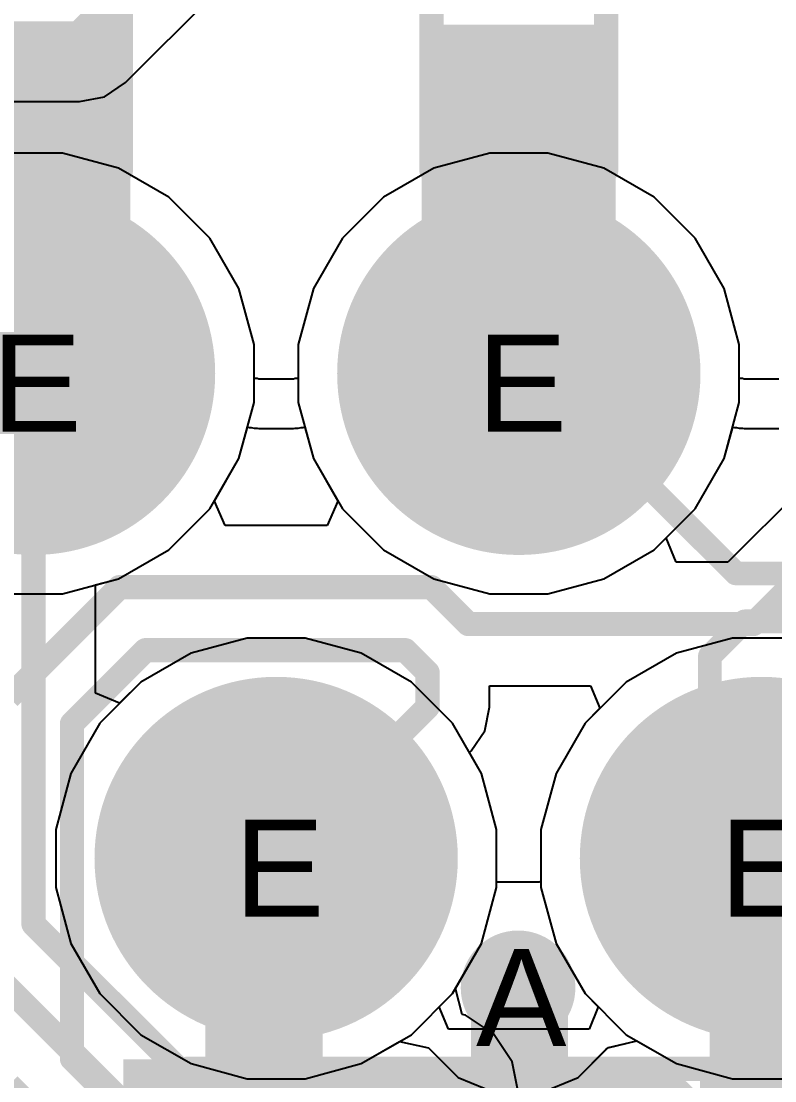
# Model space of a CAD drawing. Header units: inches. Extents: x 0 to 5271, y 0 to 5417.
# Drawn here: x 127.23 to 131.17, y 90.67 to 96.22 of the extents above; entities that cross this region are included whole.
import ezdxf

# ---------------------------------------------------------------- set-up
doc = ezdxf.new("R2010")
doc.units = ezdxf.units.IN
for name, color, linetype in [('Bottom Layer', 5, 'Continuous'), ('Bottom Overlay', 54, 'Continuous'), ('Bottom Paste', 16, 'Continuous'), ('Bottom Solder', 6, 'Continuous'), ('Drill Drawing', 1, 'Continuous'), ('L2_GND1', 16, 'Continuous'), ('L3_SIG1', 76, 'Continuous'), ('L4_PWR', 90, 'Continuous'), ('L5_GND2', 156, 'Continuous'), ('L6_SIG2', 130, 'Continuous'), ('L7_GND3', 216, 'Continuous'), ('Multi-Layer', 9, 'Continuous'), ('Pad Holes', 156, 'Continuous'), ('Top Layer', 1, 'Continuous'), ('Top Solder', 216, 'Continuous'), ('Via Holes', 16, 'Continuous')]:
    doc.layers.add(name, color=color, linetype=linetype)
doc.styles.add('Arial', font='', dxfattribs={"height": 0.2})
doc.styles.get('Arial').set_extended_font_data('Arial')

# ---------------------------------------------------------------- blocks, each defined once
blk = doc.blocks.new('HR911130C_521')
at = {"layer": 'Bottom Layer'}
h = blk.add_hatch(color=5, dxfattribs=at)
edge = h.paths.add_edge_path()
edge.add_arc((-3.175, -4.3784), 0.9, 0, 360)
h = blk.add_hatch(color=5, dxfattribs=at)
edge = h.paths.add_edge_path()
edge.add_arc((-0.635, -4.3784), 0.9, 0, 360)
h = blk.add_hatch(color=5, dxfattribs=at)
edge = h.paths.add_edge_path()
edge.add_arc((-1.905, -6.9184), 0.9, 0, 360)
h = blk.add_hatch(color=5, dxfattribs=at)
edge = h.paths.add_edge_path()
edge.add_arc((0.635, -6.9184), 0.9, 0, 360)
at = {"layer": 'Bottom Solder'}
h = blk.add_hatch(color=6, dxfattribs=at)
edge = h.paths.add_edge_path()
edge.add_arc((-3.175, -4.3784), 0.9508, 0, 360)
h = blk.add_hatch(color=6, dxfattribs=at)
edge = h.paths.add_edge_path()
edge.add_arc((-0.635, -4.3784), 0.9508, 0, 360)
h = blk.add_hatch(color=6, dxfattribs=at)
edge = h.paths.add_edge_path()
edge.add_arc((-1.905, -6.9184), 0.9508, 0, 360)
h = blk.add_hatch(color=6, dxfattribs=at)
edge = h.paths.add_edge_path()
edge.add_arc((0.635, -6.9184), 0.9508, 0, 360)
at = {"layer": 'L2_GND1'}
h = blk.add_hatch(color=16, dxfattribs=at)
edge = h.paths.add_edge_path()
edge.add_arc((-3.175, -4.3784), 0.9, 0, 360)
h = blk.add_hatch(color=16, dxfattribs=at)
edge = h.paths.add_edge_path()
edge.add_arc((-0.635, -4.3784), 0.9, 0, 360)
h = blk.add_hatch(color=16, dxfattribs=at)
edge = h.paths.add_edge_path()
edge.add_arc((-1.905, -6.9184), 0.9, 0, 360)
h = blk.add_hatch(color=16, dxfattribs=at)
edge = h.paths.add_edge_path()
edge.add_arc((0.635, -6.9184), 0.9, 0, 360)
at = {"layer": 'L3_SIG1'}
h = blk.add_hatch(color=76, dxfattribs=at)
edge = h.paths.add_edge_path()
edge.add_arc((-3.175, -4.3784), 0.9, 0, 360)
h = blk.add_hatch(color=76, dxfattribs=at)
edge = h.paths.add_edge_path()
edge.add_arc((-0.635, -4.3784), 0.9, 0, 360)
h = blk.add_hatch(color=76, dxfattribs=at)
edge = h.paths.add_edge_path()
edge.add_arc((-1.905, -6.9184), 0.9, 0, 360)
h = blk.add_hatch(color=76, dxfattribs=at)
edge = h.paths.add_edge_path()
edge.add_arc((0.635, -6.9184), 0.9, 0, 360)
at = {"layer": 'L4_PWR'}
h = blk.add_hatch(color=90, dxfattribs=at)
edge = h.paths.add_edge_path()
edge.add_arc((-3.175, -4.3784), 0.9, 0, 360)
h = blk.add_hatch(color=90, dxfattribs=at)
edge = h.paths.add_edge_path()
edge.add_arc((-0.635, -4.3784), 0.9, 0, 360)
h = blk.add_hatch(color=90, dxfattribs=at)
edge = h.paths.add_edge_path()
edge.add_arc((-1.905, -6.9184), 0.9, 0, 360)
h = blk.add_hatch(color=90, dxfattribs=at)
edge = h.paths.add_edge_path()
edge.add_arc((0.635, -6.9184), 0.9, 0, 360)
at = {"layer": 'L5_GND2'}
h = blk.add_hatch(color=156, dxfattribs=at)
edge = h.paths.add_edge_path()
edge.add_arc((-3.175, -4.3784), 0.9, 0, 360)
h = blk.add_hatch(color=156, dxfattribs=at)
edge = h.paths.add_edge_path()
edge.add_arc((-0.635, -4.3784), 0.9, 0, 360)
h = blk.add_hatch(color=156, dxfattribs=at)
edge = h.paths.add_edge_path()
edge.add_arc((-1.905, -6.9184), 0.9, 0, 360)
h = blk.add_hatch(color=156, dxfattribs=at)
edge = h.paths.add_edge_path()
edge.add_arc((0.635, -6.9184), 0.9, 0, 360)
at = {"layer": 'L6_SIG2'}
h = blk.add_hatch(color=130, dxfattribs=at)
edge = h.paths.add_edge_path()
edge.add_arc((-3.175, -4.3784), 0.9, 0, 360)
h = blk.add_hatch(color=130, dxfattribs=at)
edge = h.paths.add_edge_path()
edge.add_arc((-0.635, -4.3784), 0.9, 0, 360)
h = blk.add_hatch(color=130, dxfattribs=at)
edge = h.paths.add_edge_path()
edge.add_arc((-1.905, -6.9184), 0.9, 0, 360)
h = blk.add_hatch(color=130, dxfattribs=at)
edge = h.paths.add_edge_path()
edge.add_arc((0.635, -6.9184), 0.9, 0, 360)
at = {"layer": 'L7_GND3'}
h = blk.add_hatch(color=216, dxfattribs=at)
edge = h.paths.add_edge_path()
edge.add_arc((-3.175, -4.3784), 0.9, 0, 360)
h = blk.add_hatch(color=216, dxfattribs=at)
edge = h.paths.add_edge_path()
edge.add_arc((-0.635, -4.3784), 0.9, 0, 360)
h = blk.add_hatch(color=216, dxfattribs=at)
edge = h.paths.add_edge_path()
edge.add_arc((-1.905, -6.9184), 0.9, 0, 360)
h = blk.add_hatch(color=216, dxfattribs=at)
edge = h.paths.add_edge_path()
edge.add_arc((0.635, -6.9184), 0.9, 0, 360)
at = {"layer": 'Multi-Layer'}
h = blk.add_hatch(color=9, dxfattribs=at)
edge = h.paths.add_edge_path()
edge.add_arc((-3.175, -4.3784), 0.9, 0, 360)
h = blk.add_hatch(color=9, dxfattribs=at)
edge = h.paths.add_edge_path()
edge.add_arc((-0.635, -4.3784), 0.9, 0, 360)
h = blk.add_hatch(color=9, dxfattribs=at)
edge = h.paths.add_edge_path()
edge.add_arc((-1.905, -6.9184), 0.9, 0, 360)
h = blk.add_hatch(color=9, dxfattribs=at)
edge = h.paths.add_edge_path()
edge.add_arc((0.635, -6.9184), 0.9, 0, 360)
at = {"layer": 'Pad Holes'}
h = blk.add_hatch(color=7, dxfattribs=at)
edge = h.paths.add_edge_path()
edge.add_arc((-3.175, -4.3784), 0.45, 0, 360)
h = blk.add_hatch(color=7, dxfattribs=at)
edge = h.paths.add_edge_path()
edge.add_arc((-0.635, -4.3784), 0.45, 0, 360)
h = blk.add_hatch(color=7, dxfattribs=at)
edge = h.paths.add_edge_path()
edge.add_arc((-1.905, -6.9184), 0.45, 0, 360)
h = blk.add_hatch(color=7, dxfattribs=at)
edge = h.paths.add_edge_path()
edge.add_arc((0.635, -6.9184), 0.45, 0, 360)
at = {"layer": 'Top Layer'}
h = blk.add_hatch(color=1, dxfattribs=at)
edge = h.paths.add_edge_path()
edge.add_arc((-3.175, -4.3784), 0.9, 0, 360)
h = blk.add_hatch(color=1, dxfattribs=at)
edge = h.paths.add_edge_path()
edge.add_arc((-0.635, -4.3784), 0.9, 0, 360)
h = blk.add_hatch(color=1, dxfattribs=at)
edge = h.paths.add_edge_path()
edge.add_arc((-1.905, -6.9184), 0.9, 0, 360)
h = blk.add_hatch(color=1, dxfattribs=at)
edge = h.paths.add_edge_path()
edge.add_arc((0.635, -6.9184), 0.9, 0, 360)
at = {"layer": 'Top Solder'}
h = blk.add_hatch(color=216, dxfattribs=at)
edge = h.paths.add_edge_path()
edge.add_arc((-3.175, -4.3784), 0.9508, 0, 360)
h = blk.add_hatch(color=216, dxfattribs=at)
edge = h.paths.add_edge_path()
edge.add_arc((-0.635, -4.3784), 0.9508, 0, 360)
h = blk.add_hatch(color=216, dxfattribs=at)
edge = h.paths.add_edge_path()
edge.add_arc((-1.905, -6.9184), 0.9508, 0, 360)
h = blk.add_hatch(color=216, dxfattribs=at)
edge = h.paths.add_edge_path()
edge.add_arc((0.635, -6.9184), 0.9508, 0, 360)
blk = doc.blocks.new('DFN1006_2L__B_540')
at = {"layer": 'Bottom Layer'}
for points in [[(-0.7, 0.33), (-0.15, 0.33), (-0.15, -0.33), (-0.7, -0.33)], [(0.15, 0.33), (0.7, 0.33), (0.7, -0.33), (0.15, -0.33)]]:
    blk.add_hatch(color=5, dxfattribs=at).paths.add_polyline_path(points)
at = {"layer": 'Bottom Overlay'}
blk.add_hatch(color=54, dxfattribs=at).paths.add_polyline_path([(-1.1434, -0.5076), (-0.8132, -0.5076), (-0.8132, 0.5084), (-1.1434, 0.5084)])
at = {"layer": 'Bottom Paste'}
for points in [[(-0.7, 0.33), (-0.15, 0.33), (-0.15, -0.33), (-0.7, -0.33)], [(0.15, 0.33), (0.7, 0.33), (0.7, -0.33), (0.15, -0.33)]]:
    blk.add_hatch(color=16, dxfattribs=at).paths.add_polyline_path(points)
at = {"layer": 'Bottom Solder'}
for points in [[(-0.8016, 0.4316), (-0.0484, 0.4316), (-0.0484, -0.4316), (-0.8016, -0.4316)], [(0.0484, 0.4316), (0.8016, 0.4316), (0.8016, -0.4316), (0.0484, -0.4316)]]:
    blk.add_hatch(color=6, dxfattribs=at).paths.add_polyline_path(points)
at = {"layer": 'Bottom Overlay'}
for points in [[(-0.8128, 0.4572, 0.127, 0.127, 0), (0.8128, 0.4572, 0.127, 0.127, 0)], [(-0.8128, 0.4572, 0.127, 0.127, 0), (-0.8128, -0.4572, 0.127, 0.127, 0)], [(0.8128, 0.4572, 0.127, 0.127, 0), (0.8128, -0.4572, 0.127, 0.127, 0)], [(-0.8128, -0.4572, 0.127, 0.127, 0), (0.8128, -0.4572, 0.127, 0.127, 0)]]:
    blk.add_lwpolyline(points, format="xyseb", dxfattribs=at)
for points in [[(-0.8446, 0.4572, 0.0635, 0.0635, 1), (-0.7811, 0.4572, 0.0635, 0.0635, 1)], [(-0.8446, 0.4572, 0.0635, 0.0635, 1), (-0.7811, 0.4572, 0.0635, 0.0635, 1)], [(0.781, 0.4572, 0.0635, 0.0635, 1), (0.8445, 0.4572, 0.0635, 0.0635, 1)], [(0.781, 0.4572, 0.0635, 0.0635, 1), (0.8445, 0.4572, 0.0635, 0.0635, 1)], [(-0.8446, -0.4572, 0.0635, 0.0635, 1), (-0.7811, -0.4572, 0.0635, 0.0635, 1)], [(-0.8446, -0.4572, 0.0635, 0.0635, 1), (-0.7811, -0.4572, 0.0635, 0.0635, 1)], [(0.781, -0.4572, 0.0635, 0.0635, 1), (0.8445, -0.4572, 0.0635, 0.0635, 1)], [(0.781, -0.4572, 0.0635, 0.0635, 1), (0.8445, -0.4572, 0.0635, 0.0635, 1)]]:
    blk.add_lwpolyline(points, format="xyseb", close=True, dxfattribs=at)
blk = doc.blocks.new('DFN1006_2L__B_541')
at = {"layer": 'Bottom Layer'}
for points in [[(-0.7, 0.33), (-0.15, 0.33), (-0.15, -0.33), (-0.7, -0.33)], [(0.15, 0.33), (0.7, 0.33), (0.7, -0.33), (0.15, -0.33)]]:
    blk.add_hatch(color=5, dxfattribs=at).paths.add_polyline_path(points)
at = {"layer": 'Bottom Overlay'}
blk.add_hatch(color=54, dxfattribs=at).paths.add_polyline_path([(-1.1434, -0.5076), (-0.8132, -0.5076), (-0.8132, 0.5084), (-1.1434, 0.5084)])
at = {"layer": 'Bottom Paste'}
for points in [[(-0.7, 0.33), (-0.15, 0.33), (-0.15, -0.33), (-0.7, -0.33)], [(0.15, 0.33), (0.7, 0.33), (0.7, -0.33), (0.15, -0.33)]]:
    blk.add_hatch(color=16, dxfattribs=at).paths.add_polyline_path(points)
at = {"layer": 'Bottom Solder'}
for points in [[(-0.8016, 0.4316), (-0.0484, 0.4316), (-0.0484, -0.4316), (-0.8016, -0.4316)], [(0.0484, 0.4316), (0.8016, 0.4316), (0.8016, -0.4316), (0.0484, -0.4316)]]:
    blk.add_hatch(color=6, dxfattribs=at).paths.add_polyline_path(points)
at = {"layer": 'Bottom Overlay'}
for points in [[(-0.8128, 0.4572, 0.127, 0.127, 0), (0.8128, 0.4572, 0.127, 0.127, 0)], [(-0.8128, 0.4572, 0.127, 0.127, 0), (-0.8128, -0.4572, 0.127, 0.127, 0)], [(0.8128, 0.4572, 0.127, 0.127, 0), (0.8128, -0.4572, 0.127, 0.127, 0)], [(-0.8128, -0.4572, 0.127, 0.127, 0), (0.8128, -0.4572, 0.127, 0.127, 0)]]:
    blk.add_lwpolyline(points, format="xyseb", dxfattribs=at)
for points in [[(-0.8446, 0.4572, 0.0635, 0.0635, 1), (-0.7811, 0.4572, 0.0635, 0.0635, 1)], [(-0.8446, 0.4572, 0.0635, 0.0635, 1), (-0.7811, 0.4572, 0.0635, 0.0635, 1)], [(0.781, 0.4572, 0.0635, 0.0635, 1), (0.8445, 0.4572, 0.0635, 0.0635, 1)], [(0.781, 0.4572, 0.0635, 0.0635, 1), (0.8445, 0.4572, 0.0635, 0.0635, 1)], [(-0.8446, -0.4572, 0.0635, 0.0635, 1), (-0.7811, -0.4572, 0.0635, 0.0635, 1)], [(-0.8446, -0.4572, 0.0635, 0.0635, 1), (-0.7811, -0.4572, 0.0635, 0.0635, 1)], [(0.781, -0.4572, 0.0635, 0.0635, 1), (0.8445, -0.4572, 0.0635, 0.0635, 1)], [(0.781, -0.4572, 0.0635, 0.0635, 1), (0.8445, -0.4572, 0.0635, 0.0635, 1)]]:
    blk.add_lwpolyline(points, format="xyseb", close=True, dxfattribs=at)
blk = doc.blocks.new('DFN1006_2L__B_542')
at = {"layer": 'Bottom Layer'}
for points in [[(-0.7, 0.33), (-0.15, 0.33), (-0.15, -0.33), (-0.7, -0.33)], [(0.15, 0.33), (0.7, 0.33), (0.7, -0.33), (0.15, -0.33)]]:
    blk.add_hatch(color=5, dxfattribs=at).paths.add_polyline_path(points)
at = {"layer": 'Bottom Overlay'}
blk.add_hatch(color=54, dxfattribs=at).paths.add_polyline_path([(-1.1433, -0.5082), (-0.8131, -0.5082), (-0.8131, 0.5078), (-1.1433, 0.5078)])
at = {"layer": 'Bottom Paste'}
for points in [[(-0.7, 0.33), (-0.15, 0.33), (-0.15, -0.33), (-0.7, -0.33)], [(0.15, 0.33), (0.7, 0.33), (0.7, -0.33), (0.15, -0.33)]]:
    blk.add_hatch(color=16, dxfattribs=at).paths.add_polyline_path(points)
at = {"layer": 'Bottom Solder'}
for points in [[(-0.8016, 0.4316), (-0.0484, 0.4316), (-0.0484, -0.4316), (-0.8016, -0.4316)], [(0.0484, 0.4316), (0.8016, 0.4316), (0.8016, -0.4316), (0.0484, -0.4316)]]:
    blk.add_hatch(color=6, dxfattribs=at).paths.add_polyline_path(points)
at = {"layer": 'Bottom Overlay'}
for points in [[(-0.8128, 0.4572, 0.127, 0.127, 0), (-0.8128, -0.4572, 0.127, 0.127, 0)], [(0.8128, 0.4572, 0.127, 0.127, 0), (-0.8128, 0.4572, 0.127, 0.127, 0)], [(0.8128, 0.4572, 0.127, 0.127, 0), (0.8128, -0.4572, 0.127, 0.127, 0)], [(0.8128, -0.4572, 0.127, 0.127, 0), (-0.8128, -0.4572, 0.127, 0.127, 0)]]:
    blk.add_lwpolyline(points, format="xyseb", dxfattribs=at)
for points in [[(-0.8446, 0.4572, 0.0635, 0.0635, 1), (-0.7811, 0.4572, 0.0635, 0.0635, 1)], [(-0.8446, 0.4572, 0.0635, 0.0635, 1), (-0.7811, 0.4572, 0.0635, 0.0635, 1)], [(0.781, 0.4572, 0.0635, 0.0635, 1), (0.8445, 0.4572, 0.0635, 0.0635, 1)], [(0.781, 0.4572, 0.0635, 0.0635, 1), (0.8445, 0.4572, 0.0635, 0.0635, 1)], [(-0.8446, -0.4572, 0.0635, 0.0635, 1), (-0.7811, -0.4572, 0.0635, 0.0635, 1)], [(-0.8446, -0.4572, 0.0635, 0.0635, 1), (-0.7811, -0.4572, 0.0635, 0.0635, 1)], [(0.781, -0.4572, 0.0635, 0.0635, 1), (0.8445, -0.4572, 0.0635, 0.0635, 1)], [(0.781, -0.4572, 0.0635, 0.0635, 1), (0.8445, -0.4572, 0.0635, 0.0635, 1)]]:
    blk.add_lwpolyline(points, format="xyseb", close=True, dxfattribs=at)
blk = doc.blocks.new('DFN1006_2L__B_543')
at = {"layer": 'Bottom Layer'}
for points in [[(-0.7, 0.33), (-0.15, 0.33), (-0.15, -0.33), (-0.7, -0.33)], [(0.15, 0.33), (0.7, 0.33), (0.7, -0.33), (0.15, -0.33)]]:
    blk.add_hatch(color=5, dxfattribs=at).paths.add_polyline_path(points)
at = {"layer": 'Bottom Overlay'}
blk.add_hatch(color=54, dxfattribs=at).paths.add_polyline_path([(-1.1432, -0.508), (-0.813, -0.508), (-0.813, 0.508), (-1.1432, 0.508)])
at = {"layer": 'Bottom Paste'}
for points in [[(-0.7, 0.33), (-0.15, 0.33), (-0.15, -0.33), (-0.7, -0.33)], [(0.15, 0.33), (0.7, 0.33), (0.7, -0.33), (0.15, -0.33)]]:
    blk.add_hatch(color=16, dxfattribs=at).paths.add_polyline_path(points)
at = {"layer": 'Bottom Solder'}
for points in [[(-0.8016, 0.4316), (-0.0484, 0.4316), (-0.0484, -0.4316), (-0.8016, -0.4316)], [(0.0484, 0.4316), (0.8016, 0.4316), (0.8016, -0.4316), (0.0484, -0.4316)]]:
    blk.add_hatch(color=6, dxfattribs=at).paths.add_polyline_path(points)
at = {"layer": 'Bottom Overlay'}
for points in [[(-0.8128, 0.4572, 0.127, 0.127, 0), (0.8128, 0.4572, 0.127, 0.127, 0)], [(-0.8128, -0.4572, 0.127, 0.127, 0), (-0.8128, 0.4572, 0.127, 0.127, 0)], [(0.8128, -0.4572, 0.127, 0.127, 0), (0.8128, 0.4572, 0.127, 0.127, 0)], [(-0.8128, -0.4572, 0.127, 0.127, 0), (0.8128, -0.4572, 0.127, 0.127, 0)]]:
    blk.add_lwpolyline(points, format="xyseb", dxfattribs=at)
for points in [[(-0.8445, 0.4572, 0.0635, 0.0635, 1), (-0.781, 0.4572, 0.0635, 0.0635, 1)], [(-0.8445, 0.4572, 0.0635, 0.0635, 1), (-0.781, 0.4572, 0.0635, 0.0635, 1)], [(0.7811, 0.4572, 0.0635, 0.0635, 1), (0.8446, 0.4572, 0.0635, 0.0635, 1)], [(0.7811, 0.4572, 0.0635, 0.0635, 1), (0.8446, 0.4572, 0.0635, 0.0635, 1)], [(-0.8445, -0.4572, 0.0635, 0.0635, 1), (-0.781, -0.4572, 0.0635, 0.0635, 1)], [(-0.8445, -0.4572, 0.0635, 0.0635, 1), (-0.781, -0.4572, 0.0635, 0.0635, 1)], [(0.7811, -0.4572, 0.0635, 0.0635, 1), (0.8446, -0.4572, 0.0635, 0.0635, 1)], [(0.7811, -0.4572, 0.0635, 0.0635, 1), (0.8446, -0.4572, 0.0635, 0.0635, 1)]]:
    blk.add_lwpolyline(points, format="xyseb", close=True, dxfattribs=at)

msp = doc.modelspace()

# ---------------------------------------------------------------- hatches: boundary and pattern name
at = {"layer": 'Bottom Layer'}
for points in [[(126.9505, 94.3744), (127.648, 94.3744), (127.648, 96.1), (126.9505, 96.1)], [(129.4905, 94.3744), (130.188, 94.3744), (130.188, 96.1), (129.4905, 96.1)], [(128.1924, 89.9444), (128.8062, 89.9444), (128.8062, 92.1232), (128.1924, 92.1232)], [(130.8312, 89.9444), (131.5088, 89.9444), (131.5088, 92.1232), (130.8312, 92.1232)]]:
    msp.add_hatch(color=5, dxfattribs=at).paths.add_polyline_path(points)
h = msp.add_hatch(color=5, dxfattribs=at)
edge = h.paths.add_edge_path()
edge.add_arc((129.8285, 91.1565), 0.3, 0, 360)
at = {"layer": 'L2_GND1'}
h = msp.add_hatch(color=16, dxfattribs=at)
edge = h.paths.add_edge_path()
edge.add_arc((129.8285, 91.1565), 0.3, 0, 360)
at = {"layer": 'L3_SIG1'}
h = msp.add_hatch(color=76, dxfattribs=at)
edge = h.paths.add_edge_path()
edge.add_arc((129.8285, 91.1565), 0.3, 0, 360)
at = {"layer": 'L4_PWR'}
h = msp.add_hatch(color=90, dxfattribs=at)
edge = h.paths.add_edge_path()
edge.add_arc((129.8285, 91.1565), 0.3, 0, 360)
at = {"layer": 'L5_GND2'}
h = msp.add_hatch(color=156, dxfattribs=at)
edge = h.paths.add_edge_path()
edge.add_arc((129.8285, 91.1565), 0.3, 0, 360)
at = {"layer": 'L6_SIG2'}
h = msp.add_hatch(color=130, dxfattribs=at)
edge = h.paths.add_edge_path()
edge.add_arc((129.8285, 91.1565), 0.3, 0, 360)
at = {"layer": 'L7_GND3'}
h = msp.add_hatch(color=216, dxfattribs=at)
edge = h.paths.add_edge_path()
edge.add_arc((129.8285, 91.1565), 0.3, 0, 360)
at = {"layer": 'Top Layer'}
h = msp.add_hatch(color=1, dxfattribs=at)
edge = h.paths.add_edge_path()
edge.add_arc((129.8285, 91.1565), 0.3, 0, 360)
at = {"layer": 'Via Holes'}
h = msp.add_hatch(color=7, dxfattribs=at)
edge = h.paths.add_edge_path()
edge.add_arc((129.8285, 91.1565), 0.15, 0, 360)

# ---------------------------------------------------------------- linework, layer by layer
at = {"layer": 'Bottom Layer'}
for points in [[(129.8324, 94.3744, 0.1242, 0.1242, 0), (129.921, 94.3744, 0.1242, 0.1242, 0)], [(129.921, 94.3744, 0.1242, 0.1242, 0), (130.9683, 93.3271, 0.1242, 0.1242, 0)], [(130.9683, 93.3271, 0.1242, 0.1242, 0), (131.7273, 93.3271, 0.1242, 0.1242, 0)], [(130.8327, 92.8938, 0.1242, 0.1242, 0), (131.0148, 93.076, 0.1242, 0.1242, 0)], [(131.0148, 93.076, 0.1242, 0.1242, 0), (131.6232, 93.076, 0.1242, 0.1242, 0)], [(130.8327, 92.1041, 0.1242, 0.1242, 0), (130.8327, 92.8938, 0.1242, 0.1242, 0)], [(130.8327, 92.1041, 0.1242, 0.1242, 0), (131.1024, 91.8344, 0.1242, 0.1242, 0)], [(129.8363, 90.4103, 0.508, 0.508, 0), (129.8363, 91.1487, 0.508, 0.508, 0)], [(129.8285, 91.1565, 0.3048, 0.3048, 0), (129.8363, 91.1487, 0.3048, 0.3048, 0)]]:
    msp.add_lwpolyline(points, format="xyseb", dxfattribs=at)
for points in [[(129.8014, 94.3744, 0.0621, 0.0621, 1), (129.8634, 94.3744, 0.0621, 0.0621, 1)], [(129.89, 94.3744, 0.0621, 0.0621, 1), (129.9521, 94.3744, 0.0621, 0.0621, 1)], [(129.89, 94.3744, 0.0621, 0.0621, 1), (129.9521, 94.3744, 0.0621, 0.0621, 1)], [(130.9372, 93.3271, 0.0621, 0.0621, 1), (130.9993, 93.3271, 0.0621, 0.0621, 1)], [(130.9372, 93.3271, 0.0621, 0.0621, 1), (130.9993, 93.3271, 0.0621, 0.0621, 1)], [(130.9838, 93.076, 0.0621, 0.0621, 1), (131.0459, 93.076, 0.0621, 0.0621, 1)], [(130.9838, 93.076, 0.0621, 0.0621, 1), (131.0459, 93.076, 0.0621, 0.0621, 1)], [(130.8016, 92.8938, 0.0621, 0.0621, 1), (130.8637, 92.8938, 0.0621, 0.0621, 1)], [(130.8016, 92.8938, 0.0621, 0.0621, 1), (130.8637, 92.8938, 0.0621, 0.0621, 1)], [(130.8016, 92.1041, 0.0621, 0.0621, 1), (130.8637, 92.1041, 0.0621, 0.0621, 1)], [(130.8016, 92.1041, 0.0621, 0.0621, 1), (130.8637, 92.1041, 0.0621, 0.0621, 1)], [(131.0714, 91.8344, 0.0621, 0.0621, 1), (131.1334, 91.8344, 0.0621, 0.0621, 1)], [(129.7093, 91.1487, 0.254, 0.254, 1), (129.9633, 91.1487, 0.254, 0.254, 1)], [(129.7523, 91.1565, 0.1524, 0.1524, 1), (129.9047, 91.1565, 0.1524, 0.1524, 1)], [(129.7601, 91.1487, 0.1524, 0.1524, 1), (129.9125, 91.1487, 0.1524, 0.1524, 1)]]:
    msp.add_lwpolyline(points, format="xyseb", close=True, dxfattribs=at)
at = {"layer": 'L2_GND1'}
for p, q in [((127.4443, 95.5284), (127.1405, 95.5284)), ((127.7378, 95.4497), (127.4443, 95.5284)), ((129.6805, 95.5284), (129.387, 95.4497)), ((129.9843, 95.5284), (129.6805, 95.5284)), ((130.2778, 95.4497), (129.9843, 95.5284)), ((128.001, 95.2978), (127.7378, 95.4497)), ((129.387, 95.4497), (129.1238, 95.2978)), ((130.541, 95.2978), (130.2778, 95.4497)), ((128.2158, 95.0829), (128.001, 95.2978)), ((129.1238, 95.2978), (128.909, 95.0829)), ((130.7558, 95.0829), (130.541, 95.2978)), ((128.3678, 94.8198), (128.2158, 95.0829)), ((128.909, 95.0829), (128.757, 94.8198)), ((130.9078, 94.8198), (130.7558, 95.0829)), ((128.4464, 94.5263), (128.3678, 94.8198)), ((128.757, 94.8198), (128.6784, 94.5263)), ((130.9864, 94.5263), (130.9078, 94.8198)), ((128.4464, 94.2224), (128.4464, 94.5263)), ((128.6784, 94.5263), (128.6784, 94.2224)), ((130.9864, 94.2224), (130.9864, 94.5263)), ((128.3678, 93.9289), (128.4464, 94.2224)), ((128.6784, 94.2224), (128.757, 93.9289)), ((130.9078, 93.9289), (130.9864, 94.2224)), ((128.2158, 93.6658), (128.3678, 93.9289)), ((128.757, 93.9289), (128.909, 93.6658)), ((130.7558, 93.6658), (130.9078, 93.9289)), ((128.001, 93.4509), (128.2158, 93.6658)), ((128.909, 93.6658), (129.1238, 93.4509)), ((130.541, 93.4509), (130.7558, 93.6658)), ((127.7378, 93.299), (128.001, 93.4509)), ((129.1238, 93.4509), (129.387, 93.299)), ((130.2778, 93.299), (130.541, 93.4509)), ((127.4443, 93.2204), (127.7378, 93.299)), ((129.387, 93.299), (129.6805, 93.2204)), ((129.9843, 93.2204), (130.2778, 93.299)), ((127.1405, 93.2204), (127.4443, 93.2204)), ((129.6805, 93.2204), (129.9843, 93.2204)), ((128.4105, 92.9884), (128.117, 92.9097)), ((128.7143, 92.9884), (128.4105, 92.9884)), ((129.0078, 92.9097), (128.7143, 92.9884)), ((130.9505, 92.9884), (130.657, 92.9097)), ((131.2543, 92.9884), (130.9505, 92.9884)), ((128.117, 92.9097), (127.8538, 92.7578)), ((129.271, 92.7578), (129.0078, 92.9097)), ((130.657, 92.9097), (130.3938, 92.7578)), ((127.8538, 92.7578), (127.639, 92.5429)), ((129.4858, 92.5429), (129.271, 92.7578)), ((130.3938, 92.7578), (130.179, 92.5429)), ((127.639, 92.5429), (127.487, 92.2798)), ((129.6378, 92.2798), (129.4858, 92.5429)), ((130.179, 92.5429), (130.027, 92.2798)), ((127.487, 92.2798), (127.4084, 91.9863)), ((129.7164, 91.9863), (129.6378, 92.2798)), ((130.027, 92.2798), (129.9484, 91.9863)), ((127.4084, 91.9863), (127.4084, 91.6824)), ((129.7164, 91.7118), (129.7164, 91.9863)), ((129.9484, 91.9863), (129.9484, 91.717)), ((129.7183, 91.7105), (129.7164, 91.7118)), ((129.9387, 91.7105), (129.7183, 91.7105)), ((129.9484, 91.717), (129.9387, 91.7105)), ((127.4084, 91.6824), (127.487, 91.3889)), ((127.487, 91.3889), (127.639, 91.1258)), ((127.639, 91.1258), (127.8538, 90.9109)), ((127.8538, 90.9109), (128.117, 90.759)), ((129.0078, 90.759), (129.2081, 90.8747)), ((129.2081, 90.8747), (129.3589, 90.8427)), ((130.2982, 90.8428), (130.4504, 90.8783)), ((130.4504, 90.8783), (130.657, 90.759)), ((129.3589, 90.8427), (129.5147, 90.6868)), ((130.1423, 90.6868), (130.2982, 90.8427)), ((130.2982, 90.8427), (130.2982, 90.8428)), ((128.117, 90.759), (128.4105, 90.6804)), ((128.7143, 90.6804), (129.0078, 90.759)), ((130.657, 90.759), (130.9505, 90.6804)), ((128.4105, 90.6804), (128.7143, 90.6804)), ((129.5147, 90.6868), (129.7183, 90.6025)), ((129.9387, 90.6025), (130.1423, 90.6868)), ((130.9505, 90.6804), (131.2543, 90.6804))]:
    msp.add_line(p, q, dxfattribs=at)
at = {"layer": 'L3_SIG1'}
for p, q in [((127.4443, 95.5284), (127.1405, 95.5284)), ((127.7378, 95.4497), (127.4443, 95.5284)), ((129.6805, 95.5284), (129.387, 95.4497)), ((129.9843, 95.5284), (129.6805, 95.5284)), ((130.2778, 95.4497), (129.9843, 95.5284)), ((128.001, 95.2978), (127.7378, 95.4497)), ((129.387, 95.4497), (129.1238, 95.2978)), ((130.541, 95.2978), (130.2778, 95.4497)), ((128.2158, 95.0829), (128.001, 95.2978)), ((129.1238, 95.2978), (128.909, 95.0829)), ((130.7558, 95.0829), (130.541, 95.2978)), ((128.3678, 94.8198), (128.2158, 95.0829)), ((128.909, 95.0829), (128.757, 94.8198)), ((130.9078, 94.8198), (130.7558, 95.0829)), ((128.4464, 94.5263), (128.3678, 94.8198)), ((128.757, 94.8198), (128.6784, 94.5263)), ((130.9864, 94.5263), (130.9078, 94.8198)), ((128.4464, 94.2224), (128.4464, 94.5263)), ((128.6784, 94.5263), (128.6784, 94.2224)), ((130.9864, 94.2224), (130.9864, 94.5263)), ((128.3678, 93.9289), (128.4464, 94.2224)), ((128.6784, 94.2224), (128.757, 93.9289)), ((130.9078, 93.9289), (130.9864, 94.2224)), ((128.2389, 93.7058), (128.3678, 93.9289)), ((128.757, 93.9289), (128.8859, 93.7058)), ((130.7558, 93.6658), (130.9078, 93.9289)), ((131.36, 93.8198), (130.9259, 93.3857)), ((128.2952, 93.5788), (128.2389, 93.7058)), ((128.8859, 93.7058), (128.8296, 93.5788)), ((130.6027, 93.5127), (130.7558, 93.6658)), ((128.8296, 93.5788), (128.2952, 93.5788)), ((130.6553, 93.3857), (130.6027, 93.5127)), ((130.9259, 93.3857), (130.6553, 93.3857)), ((129.6786, 92.6269), (129.6786, 92.7382)), ((129.6786, 92.7382), (130.2083, 92.7382)), ((130.2083, 92.7382), (130.2569, 92.6209)), ((129.654, 92.503), (129.6786, 92.6269)), ((130.2569, 92.6209), (130.179, 92.5429)), ((130.179, 92.5429), (130.027, 92.2798)), ((129.5838, 92.398), (129.654, 92.503)), ((129.5748, 92.3889), (129.5838, 92.398)), ((129.6378, 92.2798), (129.5748, 92.3889)), ((129.7164, 91.9863), (129.6378, 92.2798)), ((130.027, 92.2798), (129.9484, 91.9863)), ((129.7164, 91.6824), (129.7164, 91.9863)), ((129.9484, 91.9863), (129.9484, 91.6824)), ((129.6378, 91.3889), (129.7164, 91.6824)), ((129.9484, 91.6824), (130.027, 91.3889)), ((129.5016, 91.153), (129.6378, 91.3889)), ((130.027, 91.3889), (130.179, 91.1258)), ((129.5363, 91.0166), (129.5016, 91.153)), ((130.179, 91.1258), (130.3938, 90.9109)), ((129.5527, 91.0134), (129.5363, 91.0166)), ((129.6997, 90.9151), (129.5527, 91.0134)), ((129.798, 90.7681), (129.6997, 90.9151)), ((130.3938, 90.9109), (130.657, 90.759)), ((129.8325, 90.5947), (129.798, 90.7681)), ((130.657, 90.759), (130.9505, 90.6804)), ((130.9505, 90.6804), (131.2543, 90.6804))]:
    msp.add_line(p, q, dxfattribs=at)
for points in [[(131.06, 93.062, 0.127, 0.127, 0), (132.3724, 94.3744, 0.127, 0.127, 0)], [(127.1637, 92.6766, 0.127, 0.127, 0), (127.7422, 93.2551, 0.127, 0.127, 0)], [(127.7422, 93.2551, 0.127, 0.127, 0), (129.3748, 93.2551, 0.127, 0.127, 0)], [(129.3748, 93.2551, 0.127, 0.127, 0), (129.5679, 93.062, 0.127, 0.127, 0)], [(129.5679, 93.062, 0.127, 0.127, 0), (131.06, 93.062, 0.127, 0.127, 0)], [(127.4939, 92.5398, 0.127, 0.127, 0), (127.8789, 92.9249, 0.127, 0.127, 0)], [(127.8789, 92.9249, 0.127, 0.127, 0), (129.238, 92.9249, 0.127, 0.127, 0)], [(129.238, 92.9249, 0.127, 0.127, 0), (129.3549, 92.808, 0.127, 0.127, 0)], [(129.3549, 92.6269, 0.127, 0.127, 0), (129.3549, 92.808, 0.127, 0.127, 0)], [(128.5624, 91.8344, 0.127, 0.127, 0), (129.3549, 92.6269, 0.127, 0.127, 0)], [(127.4939, 90.7846, 0.127, 0.127, 0), (127.4939, 92.5398, 0.127, 0.127, 0)], [(127.4939, 90.7846, 0.127, 0.127, 0), (127.8168, 90.4617, 0.127, 0.127, 0)], [(128.2363, 90.5947, 0.127, 0.127, -1), (128.4903, 90.5947, 0.127, 0.127, 0)], [(128.7443, 90.5947, 0.127, 0.127, -1), (128.9983, 90.5947, 0.127, 0.127, 0)], [(129.2523, 90.5947, 0.127, 0.127, -1), (129.5063, 90.5947, 0.127, 0.127, 0)], [(127.1637, 90.6478, 0.127, 0.127, 0), (127.9926, 89.8189, 0.127, 0.127, 0)]]:
    msp.add_lwpolyline(points, format="xyseb", dxfattribs=at)
for points in [[(127.7104, 93.2551, 0.0635, 0.0635, 1), (127.7739, 93.2551, 0.0635, 0.0635, 1)], [(127.7104, 93.2551, 0.0635, 0.0635, 1), (127.7739, 93.2551, 0.0635, 0.0635, 1)], [(129.343, 93.2551, 0.0635, 0.0635, 1), (129.4065, 93.2551, 0.0635, 0.0635, 1)], [(129.343, 93.2551, 0.0635, 0.0635, 1), (129.4065, 93.2551, 0.0635, 0.0635, 1)], [(129.5361, 93.062, 0.0635, 0.0635, 1), (129.5996, 93.062, 0.0635, 0.0635, 1)], [(129.5361, 93.062, 0.0635, 0.0635, 1), (129.5996, 93.062, 0.0635, 0.0635, 1)], [(131.0282, 93.062, 0.0635, 0.0635, 1), (131.0917, 93.062, 0.0635, 0.0635, 1)], [(131.0282, 93.062, 0.0635, 0.0635, 1), (131.0917, 93.062, 0.0635, 0.0635, 1)], [(127.8472, 92.9249, 0.0635, 0.0635, 1), (127.9107, 92.9249, 0.0635, 0.0635, 1)], [(127.8472, 92.9249, 0.0635, 0.0635, 1), (127.9107, 92.9249, 0.0635, 0.0635, 1)], [(129.2062, 92.9249, 0.0635, 0.0635, 1), (129.2697, 92.9249, 0.0635, 0.0635, 1)], [(129.2062, 92.9249, 0.0635, 0.0635, 1), (129.2697, 92.9249, 0.0635, 0.0635, 1)], [(129.3231, 92.808, 0.0635, 0.0635, 1), (129.3866, 92.808, 0.0635, 0.0635, 1)], [(129.3231, 92.808, 0.0635, 0.0635, 1), (129.3866, 92.808, 0.0635, 0.0635, 1)], [(129.3231, 92.6269, 0.0635, 0.0635, 1), (129.3866, 92.6269, 0.0635, 0.0635, 1)], [(129.3231, 92.6269, 0.0635, 0.0635, 1), (129.3866, 92.6269, 0.0635, 0.0635, 1)], [(127.4622, 92.5398, 0.0635, 0.0635, 1), (127.5257, 92.5398, 0.0635, 0.0635, 1)], [(127.4622, 92.5398, 0.0635, 0.0635, 1), (127.5257, 92.5398, 0.0635, 0.0635, 1)], [(128.5306, 91.8344, 0.0635, 0.0635, 1), (128.5941, 91.8344, 0.0635, 0.0635, 1)], [(127.4622, 90.7846, 0.0635, 0.0635, 1), (127.5257, 90.7846, 0.0635, 0.0635, 1)], [(127.4622, 90.7846, 0.0635, 0.0635, 1), (127.5257, 90.7846, 0.0635, 0.0635, 1)]]:
    msp.add_lwpolyline(points, format="xyseb", close=True, dxfattribs=at)
at = {"layer": 'L4_PWR'}
for p, q in [((127.4443, 95.5284), (127.1405, 95.5284)), ((127.7378, 95.4497), (127.4443, 95.5284)), ((129.6805, 95.5284), (129.387, 95.4497)), ((129.9843, 95.5284), (129.6805, 95.5284)), ((130.2778, 95.4497), (129.9843, 95.5284)), ((128.001, 95.2978), (127.7378, 95.4497)), ((129.387, 95.4497), (129.1238, 95.2978)), ((130.541, 95.2978), (130.2778, 95.4497)), ((128.2158, 95.0829), (128.001, 95.2978)), ((129.1238, 95.2978), (128.909, 95.0829)), ((130.7558, 95.0829), (130.541, 95.2978)), ((128.3678, 94.8198), (128.2158, 95.0829)), ((128.909, 95.0829), (128.757, 94.8198)), ((130.9078, 94.8198), (130.7558, 95.0829)), ((128.4464, 94.5263), (128.3678, 94.8198)), ((128.757, 94.8198), (128.6784, 94.5263)), ((130.9864, 94.5263), (130.9078, 94.8198)), ((128.4464, 94.3472), (128.4464, 94.5263)), ((128.6784, 94.5263), (128.6784, 94.3472)), ((130.9864, 94.3472), (130.9864, 94.5263)), ((128.4623, 94.3472), (128.4464, 94.3472)), ((128.4719, 94.3453), (128.4623, 94.3472)), ((128.6529, 94.3453), (128.4719, 94.3453)), ((128.6625, 94.3472), (128.6529, 94.3453)), ((128.6784, 94.3472), (128.6625, 94.3472)), ((131.0023, 94.3472), (130.9864, 94.3472)), ((131.0119, 94.3453), (131.0023, 94.3472)), ((131.1929, 94.3453), (131.0119, 94.3453)), ((128.3678, 93.9289), (128.4118, 94.0932)), ((128.4118, 94.0932), (128.4118, 94.0932)), ((128.4118, 94.0932), (128.4214, 94.0913)), ((128.4214, 94.0913), (128.431, 94.0913)), ((128.431, 94.0913), (128.4464, 94.0882)), ((128.4464, 94.0882), (128.4623, 94.0882)), ((128.4623, 94.0882), (128.4719, 94.0863)), ((128.4719, 94.0863), (128.6529, 94.0863)), ((128.6529, 94.0863), (128.6625, 94.0882)), ((128.6625, 94.0882), (128.6784, 94.0882)), ((128.6784, 94.0882), (128.6938, 94.0913)), ((128.6938, 94.0913), (128.7034, 94.0913)), ((128.7034, 94.0913), (128.713, 94.0932)), ((128.713, 94.0932), (128.713, 94.0932)), ((128.713, 94.0932), (128.757, 93.9289)), ((130.9078, 93.9289), (130.9518, 94.0932)), ((130.9518, 94.0932), (130.9518, 94.0932)), ((130.9518, 94.0932), (130.9614, 94.0913)), ((130.9614, 94.0913), (130.971, 94.0913)), ((130.971, 94.0913), (130.9864, 94.0882)), ((130.9864, 94.0882), (131.0023, 94.0882)), ((131.0023, 94.0882), (131.0119, 94.0863)), ((131.0119, 94.0863), (131.1929, 94.0863)), ((128.2158, 93.6658), (128.3678, 93.9289)), ((128.757, 93.9289), (128.909, 93.6658)), ((130.7558, 93.6658), (130.9078, 93.9289)), ((128.001, 93.4509), (128.2158, 93.6658)), ((128.909, 93.6658), (129.1238, 93.4509)), ((130.541, 93.4509), (130.7558, 93.6658)), ((127.7378, 93.299), (128.001, 93.4509)), ((129.1238, 93.4509), (129.387, 93.299)), ((130.2778, 93.299), (130.541, 93.4509)), ((127.4443, 93.2204), (127.7378, 93.299)), ((129.387, 93.299), (129.6805, 93.2204)), ((129.9843, 93.2204), (130.2778, 93.299)), ((127.1405, 93.2204), (127.4443, 93.2204)), ((129.6805, 93.2204), (129.9843, 93.2204)), ((128.4105, 92.9884), (128.117, 92.9097)), ((128.7143, 92.9884), (128.4105, 92.9884)), ((129.0078, 92.9097), (128.7143, 92.9884)), ((130.9505, 92.9884), (130.657, 92.9097)), ((131.2543, 92.9884), (130.9505, 92.9884)), ((128.117, 92.9097), (127.8538, 92.7578)), ((129.271, 92.7578), (129.0078, 92.9097)), ((130.657, 92.9097), (130.3938, 92.7578)), ((127.8538, 92.7578), (127.639, 92.5429)), ((129.4858, 92.5429), (129.271, 92.7578)), ((130.3938, 92.7578), (130.179, 92.5429)), ((127.639, 92.5429), (127.487, 92.2798)), ((129.6378, 92.2798), (129.4858, 92.5429)), ((130.179, 92.5429), (130.027, 92.2798)), ((127.487, 92.2798), (127.4084, 91.9863)), ((129.7164, 91.9863), (129.6378, 92.2798)), ((130.027, 92.2798), (129.9484, 91.9863)), ((127.4084, 91.9863), (127.4084, 91.6824)), ((129.7164, 91.7118), (129.7164, 91.9863)), ((129.9484, 91.9863), (129.9484, 91.717)), ((129.7183, 91.7105), (129.7164, 91.7118)), ((129.9387, 91.7105), (129.7183, 91.7105)), ((129.9484, 91.717), (129.9387, 91.7105)), ((127.4084, 91.6824), (127.487, 91.3889)), ((127.487, 91.3889), (127.639, 91.1258)), ((127.639, 91.1258), (127.8538, 90.9109)), ((127.8538, 90.9109), (128.117, 90.759)), ((129.0078, 90.759), (129.2081, 90.8747)), ((129.2081, 90.8747), (129.3589, 90.8427)), ((130.3025, 90.8438), (130.4504, 90.8783)), ((130.4504, 90.8783), (130.657, 90.759)), ((129.3589, 90.8427), (129.5147, 90.6868)), ((130.1423, 90.6868), (130.2903, 90.8348)), ((130.2903, 90.8348), (130.3025, 90.8438)), ((128.117, 90.759), (128.4105, 90.6804)), ((128.7143, 90.6804), (129.0078, 90.759)), ((130.657, 90.759), (130.9505, 90.6804)), ((128.4105, 90.6804), (128.7143, 90.6804)), ((129.5147, 90.6868), (129.7183, 90.6025)), ((129.9387, 90.6025), (130.1423, 90.6868)), ((130.9505, 90.6804), (131.2543, 90.6804))]:
    msp.add_line(p, q, dxfattribs=at)
at = {"layer": 'L5_GND2'}
for p, q in [((127.4443, 95.5284), (127.1405, 95.5284)), ((127.7378, 95.4497), (127.4443, 95.5284)), ((129.6805, 95.5284), (129.387, 95.4497)), ((129.9843, 95.5284), (129.6805, 95.5284)), ((130.2778, 95.4497), (129.9843, 95.5284)), ((128.001, 95.2978), (127.7378, 95.4497)), ((129.387, 95.4497), (129.1238, 95.2978)), ((130.541, 95.2978), (130.2778, 95.4497)), ((128.2158, 95.0829), (128.001, 95.2978)), ((129.1238, 95.2978), (128.909, 95.0829)), ((130.7558, 95.0829), (130.541, 95.2978)), ((128.3678, 94.8198), (128.2158, 95.0829)), ((128.909, 95.0829), (128.757, 94.8198)), ((130.9078, 94.8198), (130.7558, 95.0829)), ((128.4464, 94.5263), (128.3678, 94.8198)), ((128.757, 94.8198), (128.6784, 94.5263)), ((130.9864, 94.5263), (130.9078, 94.8198)), ((128.4464, 94.2224), (128.4464, 94.5263)), ((128.6784, 94.5263), (128.6784, 94.2224)), ((130.9864, 94.2224), (130.9864, 94.5263)), ((128.3678, 93.9289), (128.4464, 94.2224)), ((128.6784, 94.2224), (128.757, 93.9289)), ((130.9078, 93.9289), (130.9864, 94.2224)), ((128.2158, 93.6658), (128.3678, 93.9289)), ((128.757, 93.9289), (128.909, 93.6658)), ((130.7558, 93.6658), (130.9078, 93.9289)), ((128.001, 93.4509), (128.2158, 93.6658)), ((128.909, 93.6658), (129.1238, 93.4509)), ((130.541, 93.4509), (130.7558, 93.6658)), ((127.7378, 93.299), (128.001, 93.4509)), ((129.1238, 93.4509), (129.387, 93.299)), ((130.2778, 93.299), (130.541, 93.4509)), ((127.4443, 93.2204), (127.7378, 93.299)), ((129.387, 93.299), (129.6805, 93.2204)), ((129.9843, 93.2204), (130.2778, 93.299)), ((127.1405, 93.2204), (127.4443, 93.2204)), ((129.6805, 93.2204), (129.9843, 93.2204)), ((128.4105, 92.9884), (128.117, 92.9097)), ((128.7143, 92.9884), (128.4105, 92.9884)), ((129.0078, 92.9097), (128.7143, 92.9884)), ((130.9505, 92.9884), (130.657, 92.9097)), ((131.2543, 92.9884), (130.9505, 92.9884)), ((128.117, 92.9097), (127.8538, 92.7578)), ((129.271, 92.7578), (129.0078, 92.9097)), ((130.657, 92.9097), (130.3938, 92.7578)), ((127.8538, 92.7578), (127.639, 92.5429)), ((129.4858, 92.5429), (129.271, 92.7578)), ((130.3938, 92.7578), (130.179, 92.5429)), ((127.639, 92.5429), (127.487, 92.2798)), ((129.6378, 92.2798), (129.4858, 92.5429)), ((130.179, 92.5429), (130.027, 92.2798)), ((127.487, 92.2798), (127.4084, 91.9863)), ((129.7164, 91.9863), (129.6378, 92.2798)), ((130.027, 92.2798), (129.9484, 91.9863)), ((127.4084, 91.9863), (127.4084, 91.6824)), ((129.7164, 91.6824), (129.7164, 91.9863)), ((129.9484, 91.9863), (129.9484, 91.6824)), ((127.4084, 91.6824), (127.487, 91.3889)), ((129.6378, 91.3889), (129.7164, 91.6824)), ((129.9484, 91.6824), (130.027, 91.3889)), ((127.487, 91.3889), (127.639, 91.1258)), ((129.4858, 91.1258), (129.6378, 91.3889)), ((130.027, 91.3889), (130.179, 91.1258)), ((127.639, 91.1258), (127.8538, 90.9109)), ((129.271, 90.9109), (129.4858, 91.1258)), ((130.179, 91.1258), (130.3938, 90.9109)), ((127.8538, 90.9109), (128.117, 90.759)), ((129.0078, 90.759), (129.271, 90.9109)), ((130.3938, 90.9109), (130.657, 90.759)), ((128.117, 90.759), (128.4105, 90.6804)), ((128.7143, 90.6804), (129.0078, 90.759)), ((130.657, 90.759), (130.9505, 90.6804)), ((128.4105, 90.6804), (128.7143, 90.6804)), ((130.9505, 90.6804), (131.2543, 90.6804))]:
    msp.add_line(p, q, dxfattribs=at)
at = {"layer": 'L6_SIG2'}
for p, q in [((127.7741, 95.8979), (136.4591, 104.5829)), ((127.6635, 95.824), (127.7741, 95.8979)), ((127.533, 95.7981), (127.6635, 95.824)), ((124.4056, 95.7981), (127.533, 95.7981)), ((127.4443, 95.5284), (127.1405, 95.5284)), ((127.7378, 95.4497), (127.4443, 95.5284)), ((129.6805, 95.5284), (129.387, 95.4497)), ((129.9843, 95.5284), (129.6805, 95.5284)), ((130.2778, 95.4497), (129.9843, 95.5284)), ((128.001, 95.2978), (127.7378, 95.4497)), ((129.387, 95.4497), (129.1238, 95.2978)), ((130.541, 95.2978), (130.2778, 95.4497)), ((128.2158, 95.0829), (128.001, 95.2978)), ((129.1238, 95.2978), (128.909, 95.0829)), ((130.7558, 95.0829), (130.541, 95.2978)), ((128.3678, 94.8198), (128.2158, 95.0829)), ((128.909, 95.0829), (128.757, 94.8198)), ((130.9078, 94.8198), (130.7558, 95.0829)), ((128.4464, 94.5263), (128.3678, 94.8198)), ((128.757, 94.8198), (128.6784, 94.5263)), ((130.9864, 94.5263), (130.9078, 94.8198)), ((128.4464, 94.2224), (128.4464, 94.5263)), ((128.6784, 94.5263), (128.6784, 94.2224)), ((130.9864, 94.2224), (130.9864, 94.5263)), ((128.3678, 93.9289), (128.4464, 94.2224)), ((128.6784, 94.2224), (128.757, 93.9289)), ((130.9078, 93.9289), (130.9864, 94.2224)), ((128.2158, 93.6658), (128.3678, 93.9289)), ((128.757, 93.9289), (128.909, 93.6658)), ((130.7558, 93.6658), (130.9078, 93.9289)), ((128.001, 93.4509), (128.2158, 93.6658)), ((128.909, 93.6658), (129.1238, 93.4509)), ((130.541, 93.4509), (130.7558, 93.6658)), ((127.7378, 93.299), (128.001, 93.4509)), ((129.1238, 93.4509), (129.387, 93.299)), ((130.2778, 93.299), (130.541, 93.4509)), ((127.6161, 93.2664), (127.7378, 93.299)), ((127.6161, 92.6997), (127.6161, 93.2664)), ((129.387, 93.299), (129.6805, 93.2204)), ((129.9843, 93.2204), (130.2778, 93.299)), ((129.6805, 93.2204), (129.9843, 93.2204)), ((128.4105, 92.9884), (128.117, 92.9097)), ((128.7143, 92.9884), (128.4105, 92.9884)), ((129.0078, 92.9097), (128.7143, 92.9884)), ((130.9505, 92.9884), (130.657, 92.9097)), ((131.2543, 92.9884), (130.9505, 92.9884)), ((128.117, 92.9097), (127.8538, 92.7578)), ((129.271, 92.7578), (129.0078, 92.9097)), ((130.657, 92.9097), (130.3938, 92.7578)), ((127.8538, 92.7578), (127.7431, 92.6471)), ((129.4858, 92.5429), (129.271, 92.7578)), ((130.3938, 92.7578), (130.179, 92.5429)), ((127.7431, 92.6471), (127.6161, 92.6997)), ((129.6378, 92.2798), (129.4858, 92.5429)), ((130.179, 92.5429), (130.027, 92.2798)), ((129.7164, 91.9863), (129.6378, 92.2798)), ((130.027, 92.2798), (129.9484, 91.9863)), ((129.7164, 91.6824), (129.7164, 91.9863)), ((129.9484, 91.9863), (129.9484, 91.6824)), ((129.6378, 91.3889), (129.7164, 91.6824)), ((129.9484, 91.6824), (130.027, 91.3889)), ((129.4858, 91.1258), (129.6378, 91.3889)), ((130.027, 91.3889), (130.179, 91.1258)), ((129.4163, 91.0562), (129.4858, 91.1258)), ((130.179, 91.1258), (130.2485, 91.0562)), ((129.4649, 90.9389), (129.4163, 91.0562)), ((130.2485, 91.0562), (130.1999, 90.9389)), ((130.1999, 90.9389), (129.4649, 90.9389))]:
    msp.add_line(p, q, dxfattribs=at)
for points in [[(127.533, 96.139, 0.1608, 0.1608, 0), (137.0714, 105.6774, 0.1608, 0.1608, 0)], [(124.2644, 96.139, 0.1608, 0.1608, 0), (127.533, 96.139, 0.1608, 0.1608, 0)], [(127.2924, 91.4903, 0.127, 0.127, 0), (127.2924, 94.3744, 0.127, 0.127, 0)], [(126.4814, 91.8344, 0.127, 0.127, 0), (128.0308, 90.285, 0.127, 0.127, 0)], [(127.2924, 91.4903, 0.127, 0.127, 0), (128.1675, 90.6152, 0.127, 0.127, 0)], [(128.1675, 90.6152, 0.127, 0.127, 0), (130.6696, 90.6152, 0.127, 0.127, 0)], [(130.6696, 90.6152, 0.127, 0.127, 0), (131.0845, 90.2003, 0.127, 0.127, 0)]]:
    msp.add_lwpolyline(points, format="xyseb", dxfattribs=at)
for points in [[(127.4928, 96.139, 0.0804, 0.0804, 1), (127.5732, 96.139, 0.0804, 0.0804, 1)], [(127.4928, 96.139, 0.0804, 0.0804, 1), (127.5732, 96.139, 0.0804, 0.0804, 1)], [(127.2606, 94.3744, 0.0635, 0.0635, 1), (127.3241, 94.3744, 0.0635, 0.0635, 1)], [(127.2606, 91.4903, 0.0635, 0.0635, 1), (127.3241, 91.4903, 0.0635, 0.0635, 1)], [(127.2606, 91.4903, 0.0635, 0.0635, 1), (127.3241, 91.4903, 0.0635, 0.0635, 1)], [(128.1358, 90.6152, 0.0635, 0.0635, 1), (128.1993, 90.6152, 0.0635, 0.0635, 1)], [(128.1358, 90.6152, 0.0635, 0.0635, 1), (128.1993, 90.6152, 0.0635, 0.0635, 1)], [(130.6379, 90.6152, 0.0635, 0.0635, 1), (130.7014, 90.6152, 0.0635, 0.0635, 1)], [(130.6379, 90.6152, 0.0635, 0.0635, 1), (130.7014, 90.6152, 0.0635, 0.0635, 1)]]:
    msp.add_lwpolyline(points, format="xyseb", close=True, dxfattribs=at)
at = {"layer": 'L7_GND3'}
for p, q in [((127.4443, 95.5284), (127.1405, 95.5284)), ((127.7378, 95.4497), (127.4443, 95.5284)), ((129.6805, 95.5284), (129.387, 95.4497)), ((129.9843, 95.5284), (129.6805, 95.5284)), ((130.2778, 95.4497), (129.9843, 95.5284)), ((128.001, 95.2978), (127.7378, 95.4497)), ((129.387, 95.4497), (129.1238, 95.2978)), ((130.541, 95.2978), (130.2778, 95.4497)), ((128.2158, 95.0829), (128.001, 95.2978)), ((129.1238, 95.2978), (128.909, 95.0829)), ((130.7558, 95.0829), (130.541, 95.2978)), ((128.3678, 94.8198), (128.2158, 95.0829)), ((128.909, 95.0829), (128.757, 94.8198)), ((130.9078, 94.8198), (130.7558, 95.0829)), ((128.4464, 94.5263), (128.3678, 94.8198)), ((128.757, 94.8198), (128.6784, 94.5263)), ((130.9864, 94.5263), (130.9078, 94.8198)), ((128.4464, 94.2224), (128.4464, 94.5263)), ((128.6784, 94.5263), (128.6784, 94.2224)), ((130.9864, 94.2224), (130.9864, 94.5263)), ((128.3678, 93.9289), (128.4464, 94.2224)), ((128.6784, 94.2224), (128.757, 93.9289)), ((130.9078, 93.9289), (130.9864, 94.2224)), ((128.2158, 93.6658), (128.3678, 93.9289)), ((128.757, 93.9289), (128.909, 93.6658)), ((130.7558, 93.6658), (130.9078, 93.9289)), ((128.001, 93.4509), (128.2158, 93.6658)), ((128.909, 93.6658), (129.1238, 93.4509)), ((130.541, 93.4509), (130.7558, 93.6658)), ((127.7378, 93.299), (128.001, 93.4509)), ((129.1238, 93.4509), (129.387, 93.299)), ((130.2778, 93.299), (130.541, 93.4509)), ((127.4443, 93.2204), (127.7378, 93.299)), ((129.387, 93.299), (129.6805, 93.2204)), ((129.9843, 93.2204), (130.2778, 93.299)), ((127.1405, 93.2204), (127.4443, 93.2204)), ((129.6805, 93.2204), (129.9843, 93.2204)), ((128.4105, 92.9884), (128.117, 92.9097)), ((128.7143, 92.9884), (128.4105, 92.9884)), ((129.0078, 92.9097), (128.7143, 92.9884)), ((130.9505, 92.9884), (130.657, 92.9097)), ((131.2543, 92.9884), (130.9505, 92.9884)), ((128.117, 92.9097), (127.8538, 92.7578)), ((129.271, 92.7578), (129.0078, 92.9097)), ((130.657, 92.9097), (130.3938, 92.7578)), ((127.8538, 92.7578), (127.639, 92.5429)), ((129.4858, 92.5429), (129.271, 92.7578)), ((130.3938, 92.7578), (130.179, 92.5429)), ((127.639, 92.5429), (127.487, 92.2798)), ((129.6378, 92.2798), (129.4858, 92.5429)), ((130.179, 92.5429), (130.027, 92.2798)), ((127.487, 92.2798), (127.4084, 91.9863)), ((129.7164, 91.9863), (129.6378, 92.2798)), ((130.027, 92.2798), (129.9484, 91.9863)), ((127.4084, 91.9863), (127.4084, 91.6824)), ((129.7164, 91.6824), (129.7164, 91.9863)), ((129.9484, 91.9863), (129.9484, 91.6824)), ((127.4084, 91.6824), (127.487, 91.3889)), ((129.6378, 91.3889), (129.7164, 91.6824)), ((129.9484, 91.6824), (130.027, 91.3889)), ((127.487, 91.3889), (127.639, 91.1258)), ((129.4858, 91.1258), (129.6378, 91.3889)), ((130.027, 91.3889), (130.179, 91.1258)), ((127.639, 91.1258), (127.8538, 90.9109)), ((129.271, 90.9109), (129.4858, 91.1258)), ((130.179, 91.1258), (130.3938, 90.9109)), ((127.8538, 90.9109), (128.117, 90.759)), ((129.0078, 90.759), (129.271, 90.9109)), ((130.3938, 90.9109), (130.657, 90.759)), ((128.117, 90.759), (128.4105, 90.6804)), ((128.7143, 90.6804), (129.0078, 90.759)), ((130.657, 90.759), (130.9505, 90.6804)), ((128.4105, 90.6804), (128.7143, 90.6804)), ((130.9505, 90.6804), (131.2543, 90.6804))]:
    msp.add_line(p, q, dxfattribs=at)

# ---------------------------------------------------------------- block references
for name, p in [('HR911130C_521', (130.4674, 98.7528)), ('DFN1006_2L__B_543', (128.9054, 90.2744))]:
    msp.add_blockref(name, p)
for name, p, rotation in [('DFN1006_2L__B_540', (127.2924, 96.25), 90), ('DFN1006_2L__B_541', (129.8324, 96.25), 90), ('DFN1006_2L__B_542', (130.732, 90.2744), 180)]:
    msp.add_blockref(name, p, dxfattribs=dict(rotation=rotation))

# ---------------------------------------------------------------- texts
at = {"layer": 'Drill Drawing', "style": 'Arial'}
for s, p in [('E', (127.0723, 94.0696)), ('E', (129.6123, 94.0696)), ('E', (128.3423, 91.5296)), ('E', (130.8823, 91.5296)), ('A', (129.6084, 90.8518))]:
    msp.add_text(s, height=0.508, dxfattribs=at).set_placement(p)

doc.saveas('drawing.dxf')
